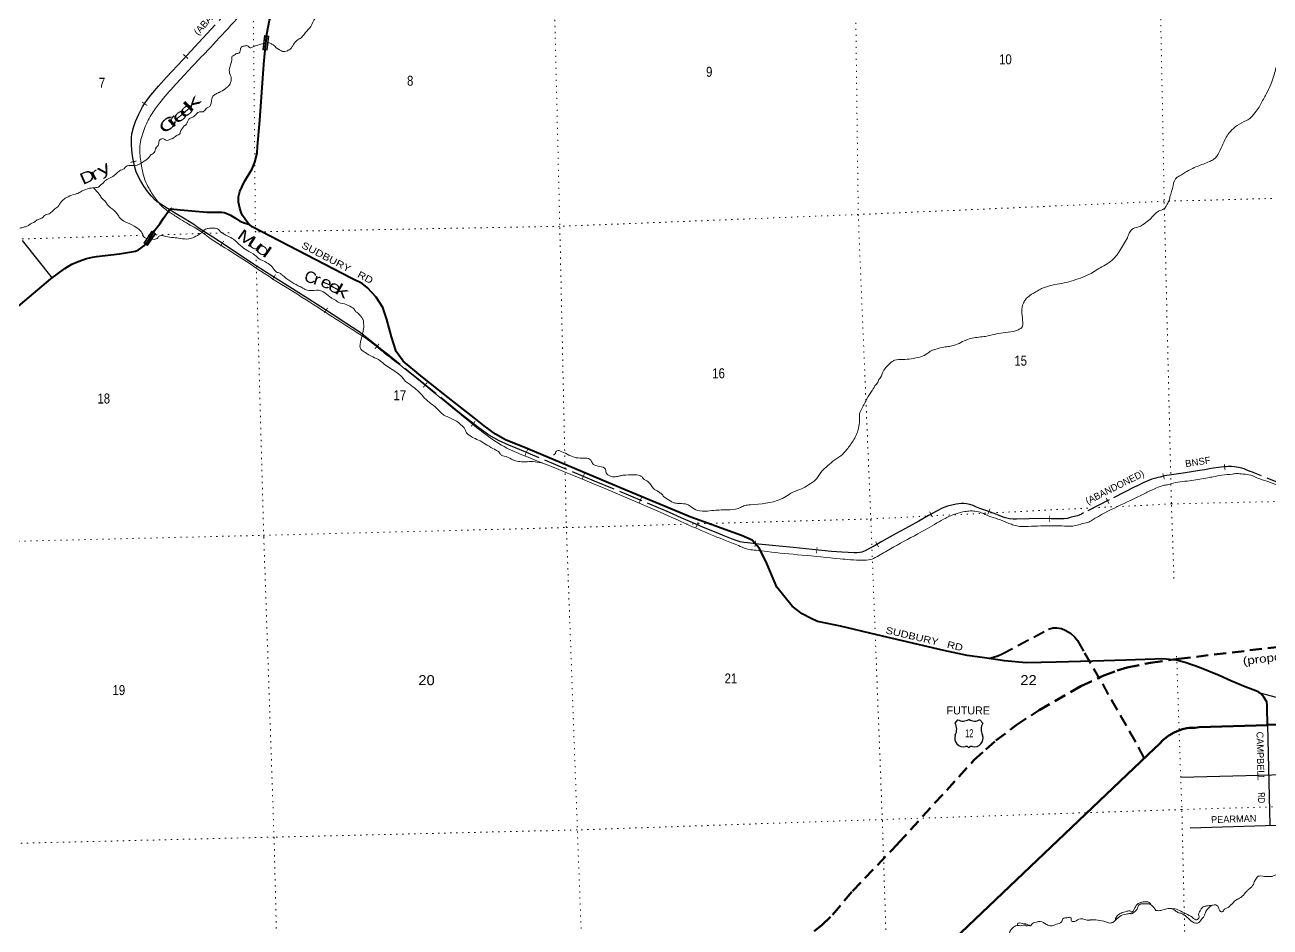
# Model space of a CAD drawing. Header units: feet. Extents: x 505285 to 763886, y -543582 to -353855.
# Drawn here: x 639044 to 660833, y -518480 to -502692 of the extents above; entities that cross this region are included whole.
import ezdxf
from ezdxf.enums import TextEntityAlignment as Align

# ---------------------------------------------------------------- set-up
doc = ezdxf.new("R2010")
doc.units = ezdxf.units.FT
doc.header["$LTSCALE"] = 70
for name, pattern in [('DOTTED', [1.5, 0.3, -1.2]), ('LONG_DASHED', [7.5, 6, -1.5]), ('MEDIUM_DASHED', [4.5, 3, -1.5])]:
    doc.linetypes.add(name, pattern=pattern)
for name, color, linetype, lineweight in [('20', 7, 'Continuous', 70), ('26', 7, 'Continuous', 40), ('27', 7, 'Continuous', 13), ('29', 7, 'Continuous', 25), ('30', 7, 'Continuous', 13), ('34', 7, 'Continuous', 25), ('39', 7, 'Continuous', 13), ('49', 7, 'MEDIUM_DASHED', 70), ('50', 7, 'Continuous', 25), ('53', 7, 'DOTTED', 40), ('61', 7, 'Continuous', 13), ('63', 7, 'Continuous', 25), ('7', 7, 'DOTTED', 13)]:
    doc.layers.add(name, color=color, linetype=linetype, lineweight=lineweight)
doc.layers.add('41', color=7, linetype='Continuous')

msp = doc.modelspace()

# ---------------------------------------------------------------- linework, layer by layer
at = {"layer": '20'}
for points in [[(660788.02, -514943.65), (660793.79, -514943.46), (662162.37, -514899.76), (664533.15, -514833.61), (664533.22, -514833.6)], [(653606.41, -519989.75), (653694.14, -519987.07), (653771.05, -519973.63), (653840.34, -519954.13), (653978.05, -519896.16), (654095.83, -519830.64), (654141.22, -519792.87), (654180.47, -519765.59), (654211.63, -519736.56), (654217.32, -519726.35), (658811.09, -515352.97), (658890.87, -515276.3), (658960.83, -515205.96), (659060.53, -515124.67), (659157.25, -515075.58), (659234.32, -515039.13), (659299.8, -515017.07), (659377.44, -514998.65), (659420.69, -514993), (659521.58, -514990.25), (659589.59, -514984.16), (660788.02, -514943.65)]]:
    msp.add_lwpolyline(points, dxfattribs=at)
at = {"layer": '26'}
for points in [[(643246.97, -503132.05), (643276.24, -502853.64), (643326.58, -502609.31), (643422.88, -502359.57), (643519.76, -502127.87), (643696.78, -501705.09), (643878.33, -501236.04), (644003.44, -500865.18)], [(642971.11, -506182.91), (642942.94, -506158.49), (642852.52, -506028.83), (642827.2, -505974.69), (642804.26, -505899.89), (642782.74, -505792.2), (642780.39, -505749.5), (642783.99, -505702.66), (642804.88, -505606.92), (642887.53, -505431.84), (643020.8, -505209.06), (643067.31, -505095.27), (643106.44, -504939.58), (643116.73, -504822.88), (643152.18, -504364.32), (643224.82, -503376.91), (643246.97, -503132.05)], [(641294.06, -506321.47), (641314.26, -506288.56), (641402.85, -506173.49), (641471.97, -506077.07), (641565.59, -505931.75), (641595.01, -505910.78), (641758.04, -505927.87), (641967.17, -505943.55), (642226.7, -505967.71), (642491.62, -505971.65), (642531.93, -505976.49), (642566.14, -505987.3), (642639.65, -506021.3), (642729.63, -506074.72), (642807.51, -506126.51), (642896.84, -506159.91), (642936.68, -506172.25), (642971.11, -506182.91)], [(638662.19, -507844.46), (639500.02, -507136.62), (639740.91, -506954.69), (639864.41, -506882.13), (639973.65, -506831.2), (640124.21, -506778.14), (640225.97, -506756.48), (640295.78, -506743.08), (640697.62, -506700.69), (640980.9, -506651.9), (641031.36, -506630.83), (641071.47, -506598.97), (641124.47, -506556.12), (641166.48, -506513.24), (641232.86, -506419.92), (641294.06, -506321.47)], [(660788.02, -514943.65), (660788.17, -514924.66), (660788.77, -514849.31), (660783.25, -514739.13), (660784.97, -514604.66), (660776.84, -514538.7), (660721.99, -514454.09), (660677.99, -514395.24), (660639.08, -514370.35), (660586.15, -514345.87), (660395.34, -514275.45), (660145.28, -514170.7), (659943.75, -514078.53), (659596.22, -513936.64), (659348.8, -513851.89), (659187.02, -513810.67), (659136.66, -513804.18), (659015.85, -513789.81), (658931.56, -513788.36), (658815.4, -513793.91), (658308.41, -513809.36), (657731.23, -513824.95), (657088.05, -513846.56), (656564.9, -513858.49), (656186.64, -513821.88), (655837.97, -513770.31), (655533.78, -513729.44), (655125.8, -513641.56), (653951.66, -513368.39), (653314.91, -513215.27), (652913.12, -513133.23), (652805.18, -513082.35), (652646.12, -513000.93), (652469.29, -512865.89), (652203.75, -512528.89), (652024.08, -512117.04), (651899.32, -511854), (651772.4, -511711.41), (651581.08, -511624.96), (651288.92, -511521.52), (651006.85, -511419.77), (650694.32, -511306.92), (649480.46, -510796.24), (647845.79, -510111.82), (647455.51, -509951.19), (647277.89, -509854.29), (647080.69, -509709.84), (646905.73, -509570.72), (646716.49, -509424.01), (646452.98, -509213.37), (645971.39, -508832.81), (645660.32, -508577.46), (645540.5, -508406.57), (645458.13, -508152.27), (645376.22, -507849.79), (645309.22, -507637.14), (645191.09, -507456.16), (645039.4, -507292.26), (644942.71, -507216.97), (644765.47, -507132.09), (643023.41, -506228.26), (642971.11, -506182.91)]]:
    msp.add_lwpolyline(points, dxfattribs=at)
at = {"layer": '29'}
for p, q in [((660788.02, -514943.65), (660827.67, -516699.12)), ((659269.48, -515858.64), (664558.42, -515716.02)), ((659436.27, -516740.93), (662228.2, -516657.04))]:
    msp.add_line(p, q, dxfattribs=at)
for points in [[(638995.95, -506465.62), (639519.15, -507122.17)], [(660656.25, -514377.93), (661199.32, -514524.19), (661245.57, -514530.36), (661309.28, -514526.25), (661358.61, -514515.97), (661396.61, -514499.52), (661446.98, -514476.9), (661536.36, -514417.28), (661708.99, -514269.24), (661744.97, -514244.56), (661786.07, -514228.11), (661831.29, -514213.72), (661873.4, -514211.67), (662162.27, -514215.69)]]:
    msp.add_lwpolyline(points, dxfattribs=at)
at = {"layer": '34', "lineweight": 13}
msp.add_spline([(667768.89, -511663.38), (667311.74, -511543.24), (666595.78, -511358.95), (666419.97, -511318.3), (666250.63, -511291.49), (666158.45, -511294.36), (665777.39, -511296.23), (665316.5, -511310.64), (663294.03, -511355.78), (662993.39, -511363.17), (662889.26, -511368.44), (662694.69, -511368.5), (662544.34, -511371.2), (662392.96, -511341.82), (662226.52, -511280.81), (662112.9, -511240.22), (661917.59, -511154.04), (660718.32, -510659.86), (660633.13, -510630.42), (660494.88, -510572.56), (660361.86, -510552.63), (660251.26, -510544.06), (660173.3, -510552.52), (659991.4, -510572.25), (659839.88, -510601.06), (659746.08, -510616.04), (659464.81, -510664.97), (659135.33, -510711.38), (659057.82, -510733.88), (658982.05, -510748.28), (658843.13, -510794.77), (658706.79, -510859.22), (658617.96, -510904.14), (657719.81, -511357.59), (657640.93, -511400.18), (657531.43, -511425.68), (657434.07, -511454.8), (657321.98, -511462.32), (656982.87, -511458.9), (656545.91, -511468.56), (656423.42, -511464.37), (656328.34, -511439.25), (656239.02, -511405.94), (656070.38, -511338.99), (655906.21, -511285.95), (655786.12, -511231.53), (655668.87, -511203.09), (655582.45, -511197.77), (655492.54, -511208.61), (655339.27, -511245.51), (655157.21, -511323.44), (655003.48, -511408.51), (654668.54, -511597.56), (654189.56, -511861.35), (653951.26, -511999.23), (653838.52, -512048.9), (653702.45, -512059.18), (653491.6, -512051.74), (653308.54, -512035.41), (652636.49, -511970.19), (652032.77, -511908.84), (651839.51, -511886.82), (651712.62, -511870.72), (651560.47, -511817.31), (651318.67, -511720.56), (650879.61, -511539.7), (650472.67, -511359.85), (647849.78, -510258.33), (647479.55, -510097.39), (647110.94, -509862.17), (646798.13, -509615.17), (645539.74, -508593.27), (645350.5, -508446.72), (645041.68, -508199.59), (644810.16, -508048.35), (644369.74, -507763.22), (643829.07, -507417.03), (643237.39, -507044.35), (642731.18, -506709.12), (642227.27, -506383.85), (642104.01, -506293.41), (641838.29, -506139.24), (641688.78, -506043.61), (641526.93, -505938.34), (641344.48, -505753.46), (641215.73, -505554.85), (641142.71, -505404.66), (641099.3, -505239.49), (641069.97, -505075.88), (641057.4, -504809.42), (641130.42, -504522.21), (641252.64, -504267.56), (641398.5, -504062.34), (641673.09, -503742.71), (642237.52, -503141.11), (643051.33, -502246.77), (643377.85, -501857.29)], degree=3, dxfattribs=at)
at = {"layer": '39'}
for points in [[(643225.65, -503014.05), (643345.55, -503015.81), (643387.82, -503042.55), (643497.17, -503131.02), (643519.56, -503140.28), (643552.16, -503155.21), (643594.38, -503157.79), (643636.05, -503144.35), (643696.94, -503106.22), (643729.44, -503059.03), (643788.83, -502976.87), (643837.7, -502939.15), (643845.64, -502936.88), (643904.27, -502890.8), (643954.18, -502824.99), (644046.89, -502719.67), (644122.4, -502580.84), (644136.02, -502568.36), (644156.43, -502519.58), (644222.17, -502447.22), (644317.22, -502351.82), (644362.3, -502320.24), (644430.15, -502309.93), (644469.55, -502288.56), (644507.44, -502223.16), (644533.96, -502118.05), (644537.28, -502097.91), (644557.07, -502031.11), (644603.33, -501975.44), (644628.49, -501948.54), (644664.15, -501935.31), (644692.2, -501934.36), (644758.9, -501890.02), (644796.64, -501878.72), (644854.82, -501878.76), (644914.39, -501860.71), (645019.46, -501764.98), (645054.85, -501743.74), (645149.31, -501748.56), (645184.97, -501735.33), (645204.46, -501718.63), (645233.93, -501641.49), (645237.74, -501635.35), (645258.01, -501582.56), (645296.79, -501543.18), (645367.77, -501506.72), (645428.57, -501524.69), (645458.49, -501519.67), (645487.12, -501476.62), (645488.53, -501400.43), (645538.21, -501268.51), (645544.86, -501228.2), (645577.29, -501179.01), (645580.47, -501154.86), (645591.85, -501076.32), (645622.61, -501037.21), (645628.49, -501033), (645720.28, -500959.76), (645732.04, -500951.35)], [(665699.62, -502617.31), (665634.8, -502693.06), (665449.77, -502894.66), (665346.91, -502978.6), (665134.71, -503120.58), (664995.7, -503203.16), (664885.14, -503305.28), (664600.18, -503530.67), (664565.96, -503525.26), (664480.04, -503546.8), (664409.84, -503550.04), (664391.82, -503552.36), (664287.44, -503552.19), (664170.38, -503516.18), (663945.67, -503409.94), (663703.18, -503320.03), (663469.16, -503254.02), (663352.13, -503220.01), (663134.99, -503199.78), (663096.68, -503190.44), (662938.91, -503123.09), (662838.03, -503094.81), (662525.22, -503000.13), (662400.23, -502970.28), (662367.94, -502960.82), (662164.52, -502922.33), (661965.48, -502903.79), (661812.91, -502902.46), (661556.33, -502921), (661476.25, -502932.43), (661264.96, -503014.28), (661165.62, -503070.11), (661094.32, -503123.46), (661054.81, -503158.22), (661025.65, -503210.82), (660962.18, -503364.2), (660894.15, -503597.81), (660840.61, -503745.01), (660767.19, -503902.57), (660666.11, -504084.67), (660654.5, -504108.91), (660591.96, -504202.17), (660493.63, -504314.1), (660422.26, -504363.44), (660255.27, -504452.52), (660192, -504505.73), (660095.54, -504609.61), (659994.74, -504807.72), (659923.15, -504955.24), (659886, -505009.98), (659840.51, -505046.85), (659772.94, -505084.1), (659557.68, -505168.03), (659354.79, -505269.77), (659213.81, -505354.39), (659205.86, -505358.54), (659136.27, -505506.02), (659081.63, -505703.32), (659058.86, -505775.85), (659022.08, -505850.62), (658982.93, -505905.41), (658931.23, -505932.36), (658837.79, -505982.09), (658751.14, -506073.78), (658660.21, -506151.51), (658529.09, -506225.94), (658415.48, -506270.01), (658368.56, -506338.96), (658345.54, -506397.46), (658335.86, -506417.67), (658195.6, -506652.54), (658160.5, -506709.26), (658119.26, -506760.08), (658014.56, -506852.07), (657889.45, -506926.4), (657675.03, -507056.39)], [(642626.35, -503539.23), (642620.5, -503485.33), (642643.27, -503388.38), (642661.2, -503325.66), (642667.31, -503269.35), (642670.36, -503241.19), (642690.19, -503234.51), (642748.87, -503190.44), (642770.99, -503191.69), (642804.37, -503170.53), (642814.82, -503124.08), (642814.55, -503116.08), (642819.95, -503097.86), (642845.05, -503068.96), (642908.9, -503058.78), (642938.88, -503055.75), (642984.27, -503092.29), (643010.12, -503085.4), (643225.65, -503014.05)], [(638954.27, -506247.47), (638991.1, -506243.29), (639054.61, -506223.1), (639080.46, -506216.22), (639127.46, -506182.56), (639180.8, -506158.71), (639218.26, -506139.41), (639245.5, -506114.44), (639312.67, -506084.1), (639358.08, -506062.53), (639371.56, -506046.05), (639442.34, -506003.58), (639448.34, -506003.37), (639515.11, -505961.03), (639587.2, -505898.47), (639618.45, -505873.37), (639681.63, -505785.06), (639745.85, -505726.78), (639801.08, -505698.86), (639927.88, -505652.49), (639979.44, -505634.71), (640044.4, -505598.44), (640173.22, -505551.99), (640285.17, -505540.19), (640328.98, -505530.69), (640377.5, -505482.95), (640408.95, -505463.86), (640416.69, -505455.58), (640453.4, -505414.26), (640549.88, -505360.89), (640659.58, -505283.04), (640716.12, -505235.03), (640794.97, -505194.29), (640800.58, -505182.08), (640835.89, -505158.84), (640946.03, -505153.1), (641061.3, -505121.14), (641096.63, -505097.9), (641215.99, -505009.7), (641254.5, -504962.31), (641289.95, -504943.08), (641331.24, -504859.52), (641334.98, -504851.38), (641363.87, -504816.34), (641389.47, -504743.33), (641404.2, -504704.76), (641439.59, -504683.53), (641469.72, -504684.51), (641508.75, -504711.24), (641592.43, -504694.37), (641645.78, -504670.53), (641710.34, -504622.25), (641751.81, -504602.81), (641769.8, -504542.1), (641798.63, -504505.05), (641825.39, -504466.07), (641856.77, -504444.97), (641900.12, -504363.35), (641934.97, -504326.11), (641940.91, -504323.89), (642019.63, -504279.15), (642046.66, -504248.18), (642099.61, -504212.32), (642163.79, -504212.15), (642177.55, -504203.66), (642231.61, -504141.72), (642277.02, -504120.15), (642294.31, -504097.51), (642325.46, -503952.19), (642370.25, -503912.6), (642427.34, -503880.61), (642441.17, -503874.13), (642521.96, -503831.31), (642570.75, -503791.6), (642607.81, -503760.28), (642651.1, -503676.66), (642655.74, -503636.42), (642626.35, -503539.23)], [(641099.22, -506343.45), (641068.28, -506297.91), (640956.32, -506211.75), (640798.39, -506136.41), (640717.11, -506081.75), (640675.92, -506024.38), (640569.46, -505910.06), (640504.28, -505857.12), (640456.88, -505789.85), (640385.31, -505716.98), (640344.01, -505653.61), (640247.9, -505551.33)], [(641262.72, -506440.42), (641114.1, -506389.27), (641099.22, -506343.45)], [(648118.34, -510365.5), (647969.96, -510336.97), (647702.96, -510333.68), (647606.21, -510311.35), (647559.69, -510292.13), (647432.27, -510238.29), (647385.91, -510227.09), (647351, -510183.63), (647277.71, -510126.83), (647261.51, -510119.1), (647009.98, -509973.28), (646892.55, -509917.26), (646813.39, -509868.58), (646764.29, -509817.36), (646743.28, -509765.64), (646673.64, -509688.73), (646594.22, -509626.03), (646411.97, -509537.1), (646365.34, -509511.88), (646255.03, -509405.64), (646116.55, -509295.9), (645912.12, -509091.15), (645804.14, -509002.91), (645775.65, -508981.37), (645706.48, -508930.5), (645616.31, -508827.92), (645524.74, -508759.42), (645313.33, -508612.9), (645288.86, -508591.3), (645033.38, -508449.57), (644982.57, -508414.4), (644911.03, -508343.54), (644909.93, -508283.46), (644950.87, -508106.43), (644965.76, -508042.05), (644971.56, -507919.74), (644962.37, -507855.79), (644939.5, -507812.12), (644921.04, -507790.4), (644865.78, -507731.28), (644837.32, -507711.75), (644802.3, -507662.28), (644704.89, -507603.9), (644668.41, -507584.51), (644537.33, -507550.77), (644456.05, -507496.11), (644411.55, -507476.87), (644380.98, -507451.36), (644260.92, -507361.32), (644180.19, -507336.71), (644148.05, -507335.28), (643967.32, -507330.46), (643890.27, -507287.75), (643870.02, -507278.08), (643825.48, -507256.84), (643547.1, -507069.43), (643504.38, -507038.14), (643445.78, -507017.13), (643384.25, -506944.09), (643203.29, -506817.07), (643146.6, -506790.02), (643071.16, -506725.25), (642924.98, -506633.67), (642819.19, -506555.41), (642694.71, -506443.41), (642593.33, -506387.11), (642473.64, -506317.1), (642430.69, -506273.78), (642394.17, -506252.39), (642313.88, -506251.81), (642293.78, -506250.16), (642251.06, -506253.93), (642225.7, -506259.38), (642154.38, -506310.73), (642116.81, -506341.45), (642003.56, -506405.57), (641909.81, -506437.27), (641765.12, -506427.82), (641505.55, -506392.34), (641383.19, -506396.52), (641371.51, -506416.76), (641305.81, -506445.97), (641262.72, -506440.42)], [(657675.03, -507056.39), (657513.63, -507121.35), (657190.18, -507215.19), (657022.11, -507244.2), (656886.39, -507286.65), (656814.66, -507315.97), (656735.21, -507361.45), (656586.46, -507460.24), (656556.94, -507492.81), (656519.91, -507553.56), (656516.04, -507561.65), (656503.34, -507858.38), (656481.74, -507995), (656469.85, -508003.23), (656414.17, -508032.25), (656342.34, -508055.55), (656162.12, -508078.76), (655854.17, -508142.29), (655619.92, -508174.47), (655514.12, -508206.39), (655263.12, -508310.99), (655217.09, -508317.81), (655125.01, -508331.45), (654965.17, -508372.33), (654941.21, -508378.76), (654887.43, -508401.75), (654832.01, -508444.8), (654722.6, -508498.82), (654552.63, -508533.87), (654406.38, -508548.47), (654262.09, -508561.03), (654242.17, -508569.4), (654155.2, -508643.05), (654072.56, -508734.67), (654014.69, -508863.9), (653989.22, -508898.42), (653960.28, -508963.04), (653934.68, -508989.53), (653874.14, -509082.76), (653868.27, -509090.88), (653778.55, -509234.7), (653737.86, -509315.56), (653650.91, -509501.41), (653646.97, -509615.68), (653633.31, -509748.14), (653602.95, -509844.84), (653488.13, -510043.21), (653427.38, -510124.41), (653320.96, -510232.47), (653184.23, -510329.05), (653059.71, -510435.42), (652996.55, -510494.63), (652900.63, -510628.56), (652817.67, -510702.14), (652756.16, -510741.29), (652722.45, -510763.93), (652445.74, -510889.02), (652330.67, -510963.17), (652270.99, -510992.27), (651738.87, -511089.81), (651642.78, -511103.53), (651567.12, -511136.92), (651385.19, -511176.18), (651132.45, -511184.66), (650990.22, -511199.19), (650813.39, -511188.28), (650699.83, -511124.17), (650665.28, -511100.74), (650600.61, -511075.85), (650461.95, -511066.27), (650397.49, -511053.39), (650357.03, -511036.07), (650332.66, -511020.47), (650227.02, -510950.21), (650181.94, -510898.92), (650129.07, -510861.79), (650041.71, -510803.23), (649947.22, -510684.69), (649863.91, -510628.06), (649843.37, -510602.38), (649802.77, -510577.05), (649702.23, -510566.82), (649513.7, -510574.15), (649451.69, -510585.26), (649433.69, -510589.58), (649355.62, -510600.98), (649293.21, -510590.06), (649244.58, -510564.87), (649215.9, -510533.33), (649202.63, -510465.45), (649099.44, -510419.19), (649014.69, -510394.64), (648992.4, -510383.01), (648948.95, -510311.66), (648926.52, -510292.02), (648880.08, -510276.82), (648831.82, -510271.66)], [(648831.82, -510271.66), (648689.22, -510266.16), (648440.42, -510160.37), (648416.17, -510150.78), (648373.81, -510139.51), (648330.33, -510176.34), (648322.73, -510200.51), (648304.82, -510208.84), (648297.87, -510221.67)], [(659330.86, -518266.21), (659421.8, -518345.29), (659536.39, -518411.55), (659584.21, -518401.92), (659638.13, -518335.98), (659674.84, -518294.67), (659695.05, -518239.89), (659773.52, -518129.05), (659832.55, -518094.99), (659882.58, -518091.31), (659917.45, -518114.17), (659943.47, -518171.39), (659956.3, -518195), (659978.96, -518212.27), (659995.06, -518213.73), (660035.57, -518166.28), (660041.44, -518162.08), (660073.1, -518148.98), (660160.95, -518077.9), (660262.29, -517990.33), (660295.88, -517975.17), (660387.46, -517895.94), (660429.85, -517844.41), (660472.76, -517808.9), (660540.38, -517732.49), (660556.98, -517689.86), (660594.89, -517624.46), (660625.85, -517591.36), (660641.75, -517586.81), (660766.38, -517594.62), (660778.41, -517594.22), (660868.65, -517593.18), (660921.99, -517569.33), (661026.05, -517561.82), (661074.41, -517568.2), (661192.28, -517554.2), (661215.18, -517519.37), (661231.52, -517468.72), (661250.73, -517444.04), (661255.93, -517419.81), (661290.57, -517376.58), (661390.31, -517301.08), (661417.48, -517274.12), (661472.56, -517242.2), (661531.1, -517194.14), (661537.05, -517191.94), (661613.9, -517151.28), (661637.26, -517130.46), (661688.55, -517104.68), (661760.54, -517098.24), (661798.82, -517102.95), (661854.71, -517095.06), (661881.82, -517066.09), (661897.37, -517051.54), (661933.03, -517038.32), (662000.95, -517030.01), (662145.15, -517023.15), (662267.85, -517033.03), (662333.77, -517024.79), (662414.97, -516994), (662432.8, -516987.39), (662482.42, -516971.69), (662542.77, -516917.56), (662656.47, -516839.59), (662723.84, -516815.27), (662766.64, -516775.77), (662875.92, -516685.93), (662931.89, -516680.03), (663021.03, -516646.96), (663032.51, -516630.55), (663108.58, -516625.98), (663224.36, -516549.94), (663299.14, -516507.34), (663351.03, -516499.58), (663444.59, -516478.4), (663506.7, -516476.3), (663514.72, -516476.03), (663612.5, -516460.7), (663655.56, -516429.2), (663697.5, -516423.78), (663750.48, -516448.03), (663796.77, -516452.48), (663875.05, -516453.85), (663946.7, -516437.4), (664001.52, -516397.49), (664119.84, -516337.4), (664211, -516278.05)], [(654160, -519875.49), (654222.69, -519831.3), (654231.62, -519798.93), (654254.24, -519756.1), (654341.85, -519737.11), (654415.58, -519722.59), (654461.94, -519729.04), (654553.4, -519764.01), (654587.66, -519768.87), (654686.18, -519775.56), (654712.02, -519768.67), (654765.03, -519734.82), (654816.95, -519668.95), (654878.48, -519590.74), (654887.42, -519558.37), (654891.15, -519550.24), (654896.54, -519413.82), (654901.96, -519337.49), (654915.11, -519311.01), (654940.34, -519286.11), (654971.44, -519257.01), (655054.23, -519214.14), (655121.89, -519197.83), (655182.13, -519199.8), (655316.44, -519197.26), (655404.95, -519204.29), (655446.28, -519180.85), (655470.04, -519172.03), (655539.53, -519091.55), (655586.19, -519047.89), (655620.04, -519040.74), (655641.54, -519023.99), (655647.41, -519019.78), (655702.09, -518975.86), (655761.24, -518945.81), (655877.62, -518887.78), (655929.04, -518866.01), (655983.24, -518808.07), (656024.43, -518780.64), (656101.82, -518755.98), (656121.66, -518749.3), (656170.24, -518703.58), (656179.12, -518669.22), (656214.77, -518655.99), (656277.89, -518565.7), (656281.56, -518555.56), (656325.74, -518497.97), (656360.92, -518470.73), (656400.39, -518451.37), (656490.76, -518454.32), (656534.56, -518444.83), (656605.1, -518454.47), (656616.92, -518448.06), (656631.35, -518459.59), (656676.01, -518416.01), (656715.61, -518400.64), (656839.49, -518386.44), (656866.09, -518401.57), (656927.42, -518435.57), (657004.37, -518457), (657016.4, -518456.6), (657121.51, -518420.99), (657163.11, -518405.56), (657186.34, -518380.73), (657199.2, -518346.24), (657222.57, -518325.41), (657300.38, -518312.76), (657330.29, -518307.74), (657352.67, -518317.01), (657352.24, -518363.1), (657370.88, -518380.51), (657417.03, -518380.96), (657513.72, -518333.6), (657531.75, -518333), (657634.96, -518359.57), (657674.96, -518356.21), (657686.98, -518355.81), (657817.43, -518357.4), (657958.97, -518390.69), (657989.45, -518401.69), (658067.72, -518403.05), (658089.42, -518392.3), (658178.94, -518311.14), (658285.44, -518257.45), (658339.34, -518249.62), (658395.3, -518243.72), (658409.53, -518249.25), (658442.91, -518228.08), (658476.16, -518202.92), (658523.46, -518119.17), (658525.26, -518113.11), (658540.6, -518092.55), (658574.13, -518075.38), (658634.24, -518073.36), (658734.83, -518081.98), (658757.41, -518097.25), (658834.68, -518186.8)], [(658120.47, -518365.33), (658146.4, -518298.21), (658198.93, -518250.36), (658224.44, -518233.46), (658323.74, -518204.06), (658393.94, -518203.69), (658410.51, -518219.16), (658443.63, -518189.99), (658490.85, -518104.25), (658539.52, -518060.53), (658597.08, -518042.55), (658661.13, -518038.39), (658717.72, -518050.51), (658746.99, -518085.58)], [(658834.68, -518186.8), (658889.06, -518192.98), (658956.77, -518178.67), (659080.32, -518154.46), (659110.51, -518157.45), (659192.36, -518204.77), (659217.08, -518223.97), (659269.72, -518238.22), (659314.62, -518260.75), (659320.77, -518264.55), (659330.86, -518266.21)], [(659110.95, -518157.62), (659166.75, -518159.56), (659272.51, -518202.07), (659390.82, -518260.18), (659495.46, -518328.78), (659534.35, -518351.5), (659585.56, -518323.73), (659592.77, -518299.45), (659583.32, -518257.68), (659595.85, -518213.19), (659620.6, -518174.28), (659637.76, -518147.65), (659696.77, -518113.61), (659720.75, -518110.79), (659826.7, -518097.22)], [(656404.54, -518450.47), (656427.14, -518412.4), (656531.75, -518420.88), (656549.78, -518420.28), (656594.67, -518442.8), (656619.83, -518449.12)]]:
    msp.add_spline(points, degree=3, dxfattribs=at)
at = {"layer": '49'}
msp.add_lwpolyline([(652608.28, -518749.73), (652990.56, -518446.67), (653178.63, -518263.36), (653525.66, -517850.94), (654327.18, -517012.8), (655651.48, -515558.98), (655856.19, -515370.43), (656034.4, -515215.82), (656390.02, -514948.72), (656790.6, -514682.9), (657522.57, -514265.32), (657921.26, -514080), (658157.27, -513990.03), (658333.99, -513939.15), (658741.67, -513855.08), (659230.12, -513784.95), (665428.3, -513049.58)], dxfattribs=at)
at = {"layer": '50'}
for p, q in [((655320.04, -514909.01), (655371.35, -514850.25)), ((655563.11, -514844.28), (655562.83, -514844.48)), ((655755.2, -514850.16), (655806.59, -514909.01))]:
    msp.add_line(p, q, dxfattribs=at)
for centre, radius, start, end in [((655462.42, -514692.59), 182.07, 239.97227, 303.45418), ((655664.2, -514693.09), 181.52, 236.33975, 300.08743), ((655664.19, -514692.59), 182.07, 236.54582, 236.59441), ((655127.05, -515019.64), 222.05, 332.97043, 29.75871), ((655999.55, -515019.64), 222.05, 150.24129, 207.02957), ((655466.24, -515174.54), 151.42, 159.09177, 283.81923), ((655660.36, -515174.54), 151.42, 256.18077, 20.90823)]:
    msp.add_arc(centre, radius, start, end, dxfattribs=at)
for centre, major_axis, start_param, end_param in [((655521.58, -515373.36), (-19.56, 51.67), 4.95877769, 6.28318531), ((655605.03, -515373.36), (19.56, 51.67), 0, 1.32637542)]:
    msp.add_ellipse(centre, major_axis=major_axis, ratio=0.929097, start_param=start_param, end_param=end_param, dxfattribs=at)
at = {"layer": '53', "linetype": 'MEDIUM_DASHED'}
msp.add_lwpolyline([(655909.65, -513779.94), (656066.88, -513734.17), (656142.74, -513700.43), (656418.95, -513554), (656954.82, -513266.74), (657034.79, -513240.77), (657100.81, -513242.17), (657183.7, -513254.82), (657249.22, -513281.95), (657341.04, -513339.17), (657417.21, -513404.13), (657464.67, -513465.68), (657583.56, -513679.58), (658375.26, -515055.46), (658630.2, -515525.18)], dxfattribs=at)
at = {"layer": '61'}
for p, q in [((643210.01, -503128.12), (643236.44, -502879.52)), ((643236.44, -502879.52), (643311.02, -502887.45)), ((643260.51, -503007.79), (643260.13, -503007.74)), ((641126.23, -506509.41), (641267.84, -506303.38)), ((641267.84, -506303.38), (641329.65, -506345.86))]:
    msp.add_line(p, q, dxfattribs=at)
for points in [[(643311.02, -502887.45), (643284.59, -503136.05), (643210.01, -503128.12)], [(641329.65, -506345.86), (641188.04, -506551.89), (641126.23, -506509.41)]]:
    msp.add_lwpolyline(points, dxfattribs=at)
for points in [[(643243.54, -502888.32), (643302.21, -502894.55), (643277.48, -503127.24), (643218.81, -503121.01)], [(641137.35, -506507.34), (641269.9, -506314.5), (641318.52, -506347.92), (641185.97, -506540.76)]]:
    msp.add_lwpolyline(points, close=True, dxfattribs=at)
at = {"layer": '63', "linetype": 'LONG_DASHED'}
for points in [[(641384.25, -503761.84), (641523.72, -503604.2), (641806.09, -503303.72), (642088.18, -503003.05), (642497.2, -502558.15)], [(655636.68, -511103.04), (655578.66, -511085.77), (655519.23, -511074.46), (655475.92, -511069.62), (655432.61, -511069.05), (655387.53, -511072.94), (655342.55, -511079.84), (655265.15, -511095.42), (655189.14, -511116.65), (655096.11, -511151.67), (655006.94, -511194.49), (654929.88, -511236.75), (654853.17, -511279.46), (654685.74, -511373.94), (654518.22, -511468.24), (654278.9, -511600.28), (654039.22, -511731.65), (653919.92, -511800.1), (653800.91, -511869.33), (653746.48, -511897.88), (653718.12, -511909.65), (653688.4, -511918.81), (653654.58, -511925.29), (653603.65, -511929.13), (653552.59, -511928.96), (653447.12, -511926.89), (653341.79, -511921.35), (653250.24, -511913.36), (653158.75, -511904.87), (652822.69, -511872.19), (652486.69, -511839.11), (652184.77, -511808.64), (651882.95, -511777.27), (651786.3, -511766.41), (651689.69, -511755.09), (651626.16, -511747.96), (651562.88, -511738.9), (651523.85, -511729.38), (651410.9, -511685.42), (651289.89, -511637.19), (651169.1, -511588.47), (650949.28, -511498.55), (650730.05, -511407.26), (650526.49, -511317.36), (650323.1, -511227.07), (649012.32, -510673.67), (647700.14, -510123.39), (647514.52, -510044.16), (647329.96, -509962.17), (647139.17, -509855.28), (646961.5, -509726.75), (646804.47, -509603.85), (646648.7, -509479.5), (646020.52, -508966.74), (645390.3, -508456.55), (645295.84, -508382.97), (645201.06, -508309.84), (645048.52, -508183.64), (644892.19, -508062.42), (644776.83, -507985.99), (644660.62, -507910.97), (644440.48, -507768.12), (644220.19, -507625.48), (643950.05, -507451.84), (643679.5, -507278.83), (643383.52, -507092.45), (643087.82, -506905.67), (642834.27, -506738.52), (642581.6, -506570.02), (642329.74, -506407.02), (642077.7, -506244.34), (642016.19, -506198.96), (641954.42, -506153.79), (641821.61, -506076.42), (641688.67, -505999.38), (641613.89, -505951.59), (641539.18, -505903.65), (641458.09, -505851.26), (641377.35, -505798.26), (641325.91, -505758.99), (641257.09, -505689.94), (641195.13, -505613.44), (641127.27, -505516.3), (641066.44, -505414.83), (641026.57, -505341.3), (640993.5, -505264.74), (640969.19, -505182.84), (640950.12, -505099.66), (640934.24, -505018.04), (640920.82, -504936.09), (640907.12, -504803.08), (640908.25, -504669.82), (640917.56, -504596.88), (640943.96, -504489.16), (640981.22, -504382.96), (641036.39, -504252.31), (641103.37, -504128.56), (641173.1, -504023.5), (641249.17, -503923.55), (641384.27, -503761.82)], [(661170.39, -510778.88), (660569.04, -510535.37), (660526.52, -510520.29), (660483.86, -510505.86), (660415.37, -510475.76), (660381.09, -510460.44), (660337.7, -510447.5), (660279.3, -510434.97), (660212.34, -510427.79), (660156.97, -510420.46), (660129.25, -510418.24), (660101.54, -510419.12), (660062.52, -510423.32), (660023.55, -510427.53), (659932.59, -510437.31), (659841.61, -510447.11), (659765.65, -510460.43), (659690.04, -510475.81), (659643.15, -510483.23), (659596.25, -510490.71), (659455.59, -510514.91), (659314.98, -510539.41), (659150.22, -510562.19), (658985.44, -510585.56), (658946.47, -510596.23), (658907.89, -510608), (658870.06, -510615.02), (658832.13, -510622.35), (658761.56, -510642.56), (658693.05, -510668.77), (658624.4, -510700.19), (658556.64, -510733.14), (658512.23, -510755.56), (658467.81, -510777.99), (658018.73, -511004.38), (657569.6, -511230.73), (657530.48, -511252.53), (657490.79, -511273.22), (657464.32, -511282.15), (657381.43, -511298.58), (657333.1, -511313.98), (657284.12, -511327.61), (657228.31, -511333.99), (657172.22, -511335.02), (657002.67, -511332.81), (656833.1, -511331.32), (656614.59, -511335.64), (656396.13, -511340.63), (656334.92, -511340.51), (656273.77, -511336.35), (656225.66, -511326.54), (656178.88, -511311.21), (656134.13, -511294.75), (656089.59, -511277.83), (656005.29, -511244.25), (655920.93, -511210.74), (655838.98, -511183.59), (655756.77, -511157.56), (655696.91, -511130.52), (655636.68, -511103.04)]]:
    msp.add_lwpolyline(points, dxfattribs=at)
at = {"layer": '7'}
for p, q in [((664326.81, -505640.82), (658979.91, -505778.27)), ((658981.01, -505777.89), (653626.88, -506010.78)), ((653626.51, -506010.41), (648402.66, -506217)), ((641221.48, -506370.82), (637814.6, -506473.03)), ((642617.82, -506328.93), (641312.09, -506368.1)), ((643090.12, -506314.76), (643054.17, -506315.84)), ((648403.41, -506217), (643090.12, -506314.76)), ((659106.33, -511075.03), (664445.07, -510953.15)), ((653846.05, -511337.42), (659105.22, -511074.29)), ((648518.12, -511488.91), (653846.42, -511337.42)), ((662241.98, -516335.97), (659287.44, -516422.31)), ((654046.82, -516597.58), (648710.27, -516779.84)), ((659288.19, -516422.68), (654046.45, -516597.21)), ((648710.64, -516780.21), (643402.88, -516905.93))]:
    msp.add_line(p, q, dxfattribs=at)
for points in [[(658746.36, -494106.6), (658789.92, -495271.79), (658879.19, -500490.74), (658981.05, -505795.69), (659107.31, -511098.81), (659152.29, -512419.05)], [(654300.2, -529793.39), (654273.76, -527225), (654212.8, -521781.07), (654047.98, -516619.08), (653847.21, -511363.36), (653626.93, -506034.12), (653559.82, -500685.78), (653475.77, -495453.83), (653453.69, -494257)], [(643077.42, -506319.98), (643028.35, -501026.92), (642880.07, -495693.57), (642888.16, -494553.61)], [(648168.83, -494405.97), (648171.87, -495598.65), (648276.76, -500923.53), (648404.56, -506238.12), (648518.07, -511464.46), (648712.18, -516806.52), (648846.57, -520328.6)], [(643534.57, -522176.51), (643404.04, -516926.3), (643223.97, -511654.28), (643088.31, -506720.1)], [(637984.88, -511750.1), (643216.96, -511624.29), (648518.5, -511488.91)], [(659197.23, -513737.81), (659289.33, -516441.2), (659371.52, -519965.79)], [(643403.25, -516905.55), (638137.75, -517032.5), (635965.96, -517107.38)]]:
    msp.add_lwpolyline(points, dxfattribs=at)

# ---------------------------------------------------------------- texts
at = {"layer": '27', "width": 1.2}
msp.add_text('SUDBURY   RD', height=120.3, rotation=332.365, dxfattribs=at).set_placement((644485, -506908.06), align=Align.CENTER)
msp.add_text('SUDBURY   RD', height=120, rotation=346.877, dxfattribs=at).set_placement((654097.58, -513338.21))
at = {"layer": '30'}
for s, rotation, p in [('CAMPBELL', 271.294, (660594.93, -515061.29)), ('PEARMAN', 1.721, (659802.42, -516659.9))]:
    msp.add_text(s, height=120, rotation=rotation, dxfattribs=at).set_placement(p)
at = {"layer": '30', "width": 0.8}
msp.add_text('RD', height=120, rotation=271.294, dxfattribs=at).set_placement((660620.55, -516121.22))
at = {"layer": '41'}
for s, rotation, width, p in [('k', 44.971, 2.3, (641929.5, -504242.06)), ('e', 38.67, 1.8, (641706.61, -504434.66)), ('e', 39.474, 1.8, (641823.2, -504337.99)), ('C', 41.391, 1.65, (641488.77, -504611.25)), ('r', 41.797, 2.1, (641620.46, -504507.33)), ('D', 24.006, 1.3, (640060.27, -505494.34)), ('r', 28.169, 1.6, (640241.48, -505423.02)), ('y', 31.133, 1.6, (640378.98, -505345.12)), ('M', 324.666, 1.4, (642741.76, -506412.99)), ('u', 324.666, 1.8, (642919.85, -506526.16)), ('d', 324.666, 1.85, (643047.27, -506625.04)), ('C', 342.616, 1.05, (643915.05, -507172.16)), ('r', 343.244, 1.25, (644076.24, -507223.8)), ('e', 338.111, 1.25, (644198.41, -507256.51)), ('e', 330.944, 1.45, (644328.79, -507312.74)), ('k', 330.391, 1.65, (644451.48, -507379.59))]:
    msp.add_text(s, height=200, rotation=rotation, dxfattribs=dict(at, width=width)).set_placement(p)
at = {"layer": '50', "width": 1.25}
msp.add_text('(proposed)', height=140, rotation=6.766, dxfattribs=at).set_placement((660926.66, -513826.11), align=Align.CENTER)
at = {"layer": '50'}
msp.add_text('FUTURE', height=140, dxfattribs=at).set_placement((655550.79, -514758.33), align=Align.CENTER)
at = {"layer": '50', "width": 0.6}
msp.add_text('12', height=140, dxfattribs=at).set_placement((655570.49, -515157.57), align=Align.CENTER)
at = {"layer": '63', "width": 1.05}
for s, rotation, p in [('(ABANDONED)', 48.71, (642076.77, -502884.66)), ('BNSF', 8.747, (659356.36, -510432.18))]:
    msp.add_text(s, height=120, rotation=rotation, dxfattribs=at).set_placement(p)
at = {"layer": '63'}
for height, rotation, width, p in [(110.2, 46.666, 1.4, (641897.09, -503283.06)), (110.3, 320.239, 1.2, (645169.72, -508358.18)), (110.3, 320.621, 1.2, (646012.92, -509035.69)), (110.3, 321.799, 1.15, (646853.92, -509715.21))]:
    msp.add_text('I', height=height, rotation=rotation, dxfattribs=dict(at, width=width)).set_placement(p, align=Align.CENTER)
for height, rotation, p in [(110.2, 56.257, (641184.41, -504102.66)), (110.3, 282.734, (640890.05, -505097.81)), (110.3, 327.152, (641552.76, -505980.32)), (110.3, 326.936, (642463.74, -506563.06)), (110.3, 327.649, (643370.91, -507152.08)), (110.3, 326.926, (644282.58, -507735.2)), (110.3, 337.106, (647795.64, -510226.49)), (110.3, 6.024, (660043.64, -510483.82)), (110.3, 337.106, (648793.7, -510643.95)), (110.2, 15.182, (658983.95, -510645.18)), (110.3, 336.969, (649790.19, -511065.18)), (110.3, 338.193, (655891.65, -511261.67)), (110.2, 26.607, (658015.05, -511071.32)), (110.3, 337.248, (650784.27, -511491.74)), (110.2, 28.963, (654926.99, -511303.76)), (110.3, 359.369, (656968.97, -511389.63)), (110.3, 353.457, (651818.81, -511828.56)), (110.3, 354.311, (652895.85, -511936.69)), (110.2, 29.703, (653984.51, -511830.05))]:
    msp.add_text('I', height=height, rotation=rotation, dxfattribs=at).set_placement(p, align=Align.CENTER)
msp.add_text('(ABANDONED)', height=120, rotation=26.747, dxfattribs=at).set_placement((657641.71, -511086.78))
at = {"layer": '7'}
for s, width, p in [('10', 0.85, (656090.85, -503382.56)), ('9', 0.85, (650963.74, -503600.31)), ('7', 0.85, (640338.74, -503792.37)), ('8', 0.85, (645730.85, -503756.25)), ('15', 0.85, (656358.1, -508655.89)), ('16', 0.85, (651071.46, -508875.95)), ('18', 0.85, (640313, -509317.55)), ('17', 0.85, (645495, -509259.55)), ('20', 1.1, (645929, -514246.19)), ('21', 0.85, (651287.67, -514216.67)), ('22', 1.1, (656463.15, -514246.19)), ('19', 0.85, (640577.26, -514420.2))]:
    msp.add_text(s, height=175, dxfattribs=dict(at, width=width)).set_placement(p)

doc.saveas('drawing.dxf')
